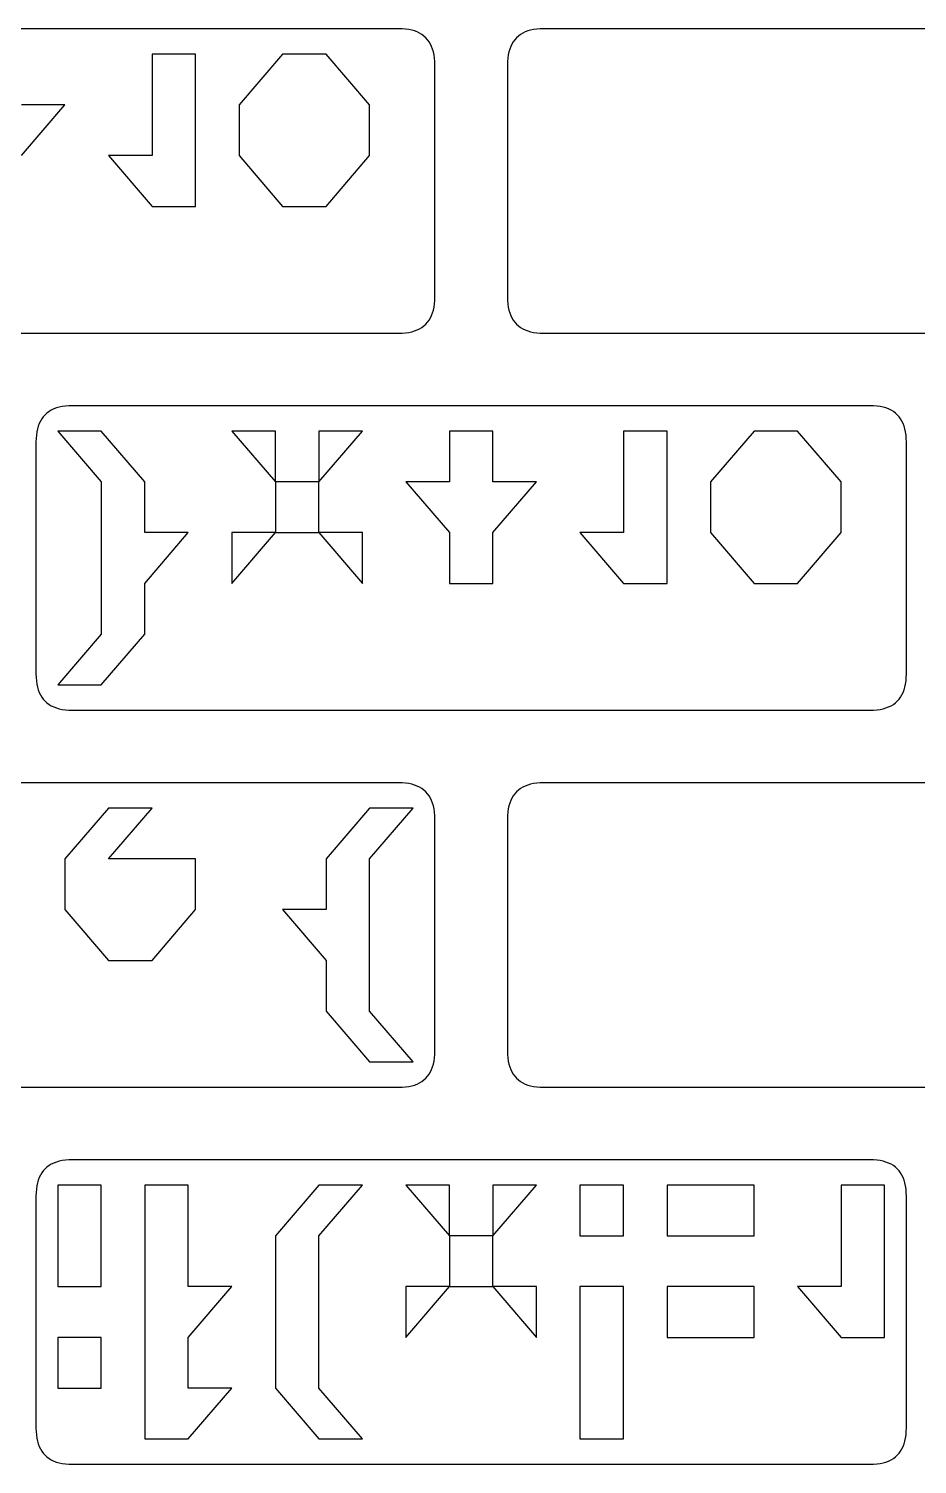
# Model space of a CAD drawing. Header units: metres. Extents: x 10 to 780, y 10 to 780.
# Drawn here: x 529 to 651.5, y 218 to 416 of the extents above; entities that cross this region are included whole.
import ezdxf

# ---------------------------------------------------------------- set-up
doc = ezdxf.new("R2010")
doc.units = ezdxf.units.M

msp = doc.modelspace()

# ---------------------------------------------------------------- linework, layer by layer
for p, q in [((580.00024, 416.0001), (470, 416)), ((580.00024, 416.0001), (470, 416)), ((580.48773, 415.98758), (580.00024, 416.0001)), ((580.48773, 415.98758), (580.00024, 416.0001)), ((580.9502, 415.95007), (580.48773, 415.98758)), ((580.9502, 415.95007), (580.48773, 415.98758)), ((581.3877, 415.88757), (580.9502, 415.95007)), ((581.3877, 415.88757), (580.9502, 415.95007)), ((581.8002, 415.80008), (581.3877, 415.88757)), ((581.8002, 415.80008), (581.3877, 415.88757)), ((598.6125, 415.88748), (598.2, 415.8)), ((599.05, 415.94998), (598.6125, 415.88748)), ((599.5125, 415.9875), (599.05, 415.94998)), ((600, 416), (599.5125, 415.9875)), ((710.0005, 416.0001), (600, 416)), ((582.1876, 415.68756), (581.8002, 415.80008)), ((582.1876, 415.68756), (581.8002, 415.80008)), ((582.5501, 415.55005), (582.1876, 415.68756)), ((582.5501, 415.55005), (582.1876, 415.68756)), ((582.8876, 415.38754), (582.5501, 415.55005)), ((582.8876, 415.38754), (582.5501, 415.55005)), ((583.2001, 415.20004), (582.8876, 415.38754)), ((583.2001, 415.20004), (582.8876, 415.38754)), ((583.48755, 414.98755), (583.2001, 415.20004)), ((583.48755, 414.98755), (583.2001, 415.20004)), ((583.75006, 414.75003), (583.48755, 414.98755)), ((583.75006, 414.75003), (583.48755, 414.98755)), ((583.98755, 414.48752), (583.75006, 414.75003)), ((583.98755, 414.48752), (583.75006, 414.75003)), ((584.2, 414.2), (583.98755, 414.48752)), ((584.2, 414.2), (583.98755, 414.48752)), ((584.3875, 413.8875), (584.2, 414.2)), ((584.3875, 413.8875), (584.2, 414.2)), ((584.55, 413.55002), (584.3875, 413.8875)), ((584.55, 413.55002), (584.3875, 413.8875)), ((595.6125, 413.88754), (595.45, 413.55005)), ((595.8, 414.20004), (595.6125, 413.88754)), ((596.0125, 414.48755), (595.8, 414.20004)), ((596.25, 414.75003), (596.0125, 414.48755)), ((596.5125, 414.98752), (596.25, 414.75003)), ((596.8, 415.2), (596.5125, 414.98752)), ((597.1125, 415.3875), (596.8, 415.2)), ((597.45, 415.55002), (597.1125, 415.3875)), ((597.8125, 415.6875), (597.45, 415.55002)), ((598.2, 415.8), (597.8125, 415.6875)), ((552, 412.5), (546, 412.5)), ((546, 412.5), (546, 398.5)), ((552, 391.5), (552, 412.5)), ((564, 412.5), (558, 405.5)), ((570, 412.5), (564, 412.5)), ((576, 405.5), (570, 412.5)), ((584.6875, 413.1875), (584.55, 413.55002)), ((584.6875, 413.1875), (584.55, 413.55002)), ((584.8, 412.8), (584.6875, 413.1875)), ((584.8, 412.8), (584.6875, 413.1875)), ((584.8875, 412.38748), (584.8, 412.8)), ((584.8875, 412.38748), (584.8, 412.8)), ((584.95, 411.94998), (584.8875, 412.38748)), ((584.95, 411.94998), (584.8875, 412.38748)), ((584.9875, 411.4875), (584.95, 411.94998)), ((584.9875, 411.4875), (584.95, 411.94998)), ((595.05, 411.95007), (595.0125, 411.48758)), ((595.1125, 412.38757), (595.05, 411.95007)), ((595.2, 412.80008), (595.1125, 412.38757)), ((595.3125, 413.18756), (595.2, 412.80008)), ((595.45, 413.55005), (595.3125, 413.18756)), ((585, 411), (584.9875, 411.4875)), ((585, 411), (584.9875, 411.4875)), ((585, 379.00015), (585, 411)), ((585, 379.00015), (585, 411)), ((595.0125, 411.48758), (595, 411.0001)), ((595, 411.0001), (595, 379)), ((528, 398.5), (534, 405.5)), ((534, 405.5), (528, 405.5)), ((558, 405.5), (558, 398.5)), ((576, 398.5), (576, 405.5)), ((546, 398.5), (540, 398.5)), ((540, 398.5), (546, 391.5)), ((558, 398.5), (564, 391.5)), ((570, 391.5), (576, 398.5)), ((546, 391.5), (552, 391.5)), ((564, 391.5), (570, 391.5)), ((584.95, 378.0501), (584.9875, 378.51263)), ((584.95, 378.0501), (584.9875, 378.51263)), ((584.9875, 378.51263), (585, 379.00015)), ((584.9875, 378.51263), (585, 379.00015)), ((595, 379), (595.0125, 378.5125)), ((595.0125, 378.5125), (595.05, 378.05002)), ((584.3875, 376.11258), (584.55, 376.45007)), ((584.3875, 376.11258), (584.55, 376.45007)), ((584.55, 376.45007), (584.6875, 376.8126)), ((584.55, 376.45007), (584.6875, 376.8126)), ((584.6875, 376.8126), (584.8, 377.2001)), ((584.6875, 376.8126), (584.8, 377.2001)), ((584.8, 377.2001), (584.8875, 377.6126)), ((584.8, 377.2001), (584.8875, 377.6126)), ((584.8875, 377.6126), (584.95, 378.0501)), ((584.8875, 377.6126), (584.95, 378.0501)), ((595.05, 378.05002), (595.1125, 377.61252)), ((595.1125, 377.61252), (595.2, 377.2)), ((595.2, 377.2), (595.3125, 376.8125)), ((595.3125, 376.8125), (595.45, 376.45)), ((595.45, 376.45), (595.61255, 376.11252)), ((581.8, 374.2), (582.1875, 374.31253)), ((581.8, 374.2), (582.1875, 374.31253)), ((582.1875, 374.31253), (582.55, 374.45004)), ((582.1875, 374.31253), (582.55, 374.45004)), ((582.55, 374.45004), (582.8875, 374.61255)), ((582.55, 374.45004), (582.8875, 374.61255)), ((582.8875, 374.61255), (583.2, 374.80005)), ((582.8875, 374.61255), (583.2, 374.80005)), ((583.2, 374.80005), (583.4875, 375.01254)), ((583.2, 374.80005), (583.4875, 375.01254)), ((583.4875, 375.01254), (583.75, 375.25006)), ((583.4875, 375.01254), (583.75, 375.25006)), ((583.75, 375.25006), (583.9875, 375.51257)), ((583.75, 375.25006), (583.9875, 375.51257)), ((583.9875, 375.51257), (584.2, 375.80008)), ((583.9875, 375.51257), (584.2, 375.80008)), ((584.2, 375.80008), (584.3875, 376.11258)), ((584.2, 375.80008), (584.3875, 376.11258)), ((595.61255, 376.11252), (595.80005, 375.80002)), ((595.80005, 375.80002), (596.0126, 375.5125)), ((596.0126, 375.5125), (596.25006, 375.25)), ((596.25006, 375.25), (596.5126, 375.0125)), ((596.5126, 375.0125), (596.8001, 374.80002)), ((596.8001, 374.80002), (597.1126, 374.61252)), ((597.1126, 374.61252), (597.45013, 374.45)), ((597.45013, 374.45), (597.8126, 374.3125)), ((597.8126, 374.3125), (598.20013, 374.2)), ((470.00015, 374), (580, 374)), ((470.00015, 374), (580, 374)), ((580, 374), (580.4875, 374.0125)), ((580, 374), (580.4875, 374.0125)), ((580.4875, 374.0125), (580.95, 374.05002)), ((580.4875, 374.0125), (580.95, 374.05002)), ((580.95, 374.05002), (581.3875, 374.11252)), ((580.95, 374.05002), (581.3875, 374.11252)), ((581.3875, 374.11252), (581.8, 374.2)), ((581.3875, 374.11252), (581.8, 374.2)), ((598.20013, 374.2), (598.6127, 374.11252)), ((598.6127, 374.11252), (599.0502, 374.05002)), ((599.0502, 374.05002), (599.5127, 374.0125)), ((599.5127, 374.0125), (600.0002, 374)), ((600.0002, 374), (710, 374)), ((531.0126, 362.4876), (530.80005, 362.20013)), ((531.0126, 362.4876), (530.80005, 362.20013)), ((531.25006, 362.7501), (531.0126, 362.4876)), ((531.25006, 362.7501), (531.0126, 362.4876)), ((531.5126, 362.98758), (531.25006, 362.7501)), ((531.5126, 362.98758), (531.25006, 362.7501)), ((531.80005, 363.20007), (531.5126, 362.98758)), ((531.80005, 363.20007), (531.5126, 362.98758)), ((532.11255, 363.38757), (531.80005, 363.20007)), ((532.11255, 363.38757), (531.80005, 363.20007)), ((532.4501, 363.55005), (532.11255, 363.38757)), ((532.4501, 363.55005), (532.11255, 363.38757)), ((532.81256, 363.68753), (532.4501, 363.55005)), ((532.81256, 363.68753), (532.4501, 363.55005)), ((533.2001, 363.80002), (532.81256, 363.68753)), ((533.2001, 363.80002), (532.81256, 363.68753)), ((533.61255, 363.8875), (533.2001, 363.80002)), ((533.61255, 363.8875), (533.2001, 363.80002)), ((534.05005, 363.95), (533.61255, 363.8875)), ((534.05005, 363.95), (533.61255, 363.8875)), ((534.5125, 363.98752), (534.05005, 363.95)), ((534.5125, 363.98752), (534.05005, 363.95)), ((535, 364), (534.5125, 363.98752)), ((535, 364), (534.5125, 363.98752)), ((645.00024, 364.00015), (535, 364)), ((645.00024, 364.00015), (535, 364)), ((645.48773, 363.98764), (645.00024, 364.00015)), ((645.48773, 363.98764), (645.00024, 364.00015)), ((645.9502, 363.95013), (645.48773, 363.98764)), ((645.9502, 363.95013), (645.48773, 363.98764)), ((646.3877, 363.88763), (645.9502, 363.95013)), ((646.3877, 363.88763), (645.9502, 363.95013)), ((646.8002, 363.8001), (646.3877, 363.88763)), ((646.8002, 363.8001), (646.3877, 363.88763)), ((647.1876, 363.6876), (646.8002, 363.8001)), ((647.1876, 363.6876), (646.8002, 363.8001)), ((647.5501, 363.55008), (647.1876, 363.6876)), ((647.5501, 363.55008), (647.1876, 363.6876)), ((647.8876, 363.38757), (647.5501, 363.55008)), ((647.8876, 363.38757), (647.5501, 363.55008)), ((648.2001, 363.20007), (647.8876, 363.38757)), ((648.2001, 363.20007), (647.8876, 363.38757)), ((648.48755, 362.98758), (648.2001, 363.20007)), ((648.48755, 362.98758), (648.2001, 363.20007)), ((648.75006, 362.75006), (648.48755, 362.98758)), ((648.75006, 362.75006), (648.48755, 362.98758)), ((648.98755, 362.48755), (648.75006, 362.75006)), ((648.98755, 362.48755), (648.75006, 362.75006)), ((649.2, 362.20004), (648.98755, 362.48755)), ((649.2, 362.20004), (648.98755, 362.48755)), ((530.11255, 360.3877), (530.05005, 359.95023)), ((530.11255, 360.3877), (530.05005, 359.95023)), ((530.2001, 360.80017), (530.11255, 360.3877)), ((530.2001, 360.80017), (530.11255, 360.3877)), ((530.31256, 361.18765), (530.2001, 360.80017)), ((530.31256, 361.18765), (530.2001, 360.80017)), ((530.4501, 361.55014), (530.31256, 361.18765)), ((530.4501, 361.55014), (530.31256, 361.18765)), ((530.61255, 361.88763), (530.4501, 361.55014)), ((530.61255, 361.88763), (530.4501, 361.55014)), ((530.80005, 362.20013), (530.61255, 361.88763)), ((530.80005, 362.20013), (530.61255, 361.88763)), ((539, 360.5), (533, 360.5)), ((533, 360.5), (539, 353.5)), ((545, 353.5), (539, 360.5)), ((563, 360.5), (557, 360.5)), ((557, 360.5), (563, 353.5)), ((563, 353.5), (563, 360.5)), ((569, 353.5), (575, 360.5)), ((575, 360.5), (569, 360.5)), ((569, 360.5), (569, 353.5)), ((593, 360.5), (587, 360.5)), ((587, 360.5), (587, 353.5)), ((593, 353.5), (593, 360.5)), ((617, 360.5), (611, 360.5)), ((611, 360.5), (611, 346.5)), ((617, 339.5), (617, 360.5)), ((629, 360.5), (623, 353.5)), ((635, 360.5), (629, 360.5)), ((641, 353.5), (635, 360.5)), ((649.3875, 361.88754), (649.2, 362.20004)), ((649.3875, 361.88754), (649.2, 362.20004)), ((649.55, 361.55005), (649.3875, 361.88754)), ((649.55, 361.55005), (649.3875, 361.88754)), ((649.6875, 361.18753), (649.55, 361.55005)), ((649.6875, 361.18753), (649.55, 361.55005)), ((649.8, 360.80002), (649.6875, 361.18753)), ((649.8, 360.80002), (649.6875, 361.18753)), ((649.8875, 360.3875), (649.8, 360.80002)), ((649.8875, 360.3875), (649.8, 360.80002)), ((649.95, 359.95), (649.8875, 360.3875)), ((649.95, 359.95), (649.8875, 360.3875)), ((530.00006, 359.00024), (530, 327)), ((530.00006, 359.00024), (530, 327)), ((530.0126, 359.48773), (530.00006, 359.00024)), ((530.0126, 359.48773), (530.00006, 359.00024)), ((530.05005, 359.95023), (530.0126, 359.48773)), ((530.05005, 359.95023), (530.0126, 359.48773)), ((649.9875, 359.48752), (649.95, 359.95)), ((649.9875, 359.48752), (649.95, 359.95)), ((650, 359), (649.9875, 359.48752)), ((650, 359), (649.9875, 359.48752)), ((650.00037, 327), (650, 359)), ((650.00037, 327), (650, 359)), ((539, 353.5), (539, 332.5)), ((545, 346.5), (545, 353.5)), ((569, 353.5), (563, 353.5)), ((563, 353.5), (563, 346.5)), ((569, 346.5), (569, 353.5)), ((587, 353.5), (581, 353.5)), ((581, 353.5), (587, 346.5)), ((593, 346.5), (599, 353.5)), ((599, 353.5), (593, 353.5)), ((623, 353.5), (623, 346.5)), ((641, 346.5), (641, 353.5)), ((545, 339.5), (551, 346.5)), ((551, 346.5), (545, 346.5)), ((557, 339.5), (563, 346.5)), ((563, 346.5), (557, 346.5)), ((557, 346.5), (557, 339.5)), ((563, 346.5), (569, 346.5)), ((569, 346.5), (575, 339.5)), ((575, 346.5), (569, 346.5)), ((575, 339.5), (575, 346.5)), ((587, 346.5), (587, 339.5)), ((593, 339.5), (593, 346.5)), ((611, 346.5), (605, 346.5)), ((605, 346.5), (611, 339.5)), ((623, 346.5), (629, 339.5)), ((635, 339.5), (641, 346.5)), ((545, 332.5), (545, 339.5)), ((587, 339.5), (593, 339.5)), ((611, 339.5), (617, 339.5)), ((629, 339.5), (635, 339.5)), ((539, 332.5), (533, 325.5)), ((539, 325.5), (545, 332.5)), ((530, 327), (530.0125, 326.5125)), ((530, 327), (530.0125, 326.5125)), ((649.98785, 326.5125), (650.00037, 327)), ((649.98785, 326.5125), (650.00037, 327)), ((530.0125, 326.5125), (530.05, 326.05002)), ((530.0125, 326.5125), (530.05, 326.05002)), ((530.05, 326.05002), (530.1125, 325.61252)), ((530.05, 326.05002), (530.1125, 325.61252)), ((530.1125, 325.61252), (530.2, 325.2)), ((530.1125, 325.61252), (530.2, 325.2)), ((530.2, 325.2), (530.3125, 324.8125)), ((530.2, 325.2), (530.3125, 324.8125)), ((530.3125, 324.8125), (530.45, 324.45)), ((530.3125, 324.8125), (530.45, 324.45)), ((533, 325.5), (539, 325.5)), ((649.55023, 324.45), (649.68774, 324.8125)), ((649.55023, 324.45), (649.68774, 324.8125)), ((649.68774, 324.8125), (649.8003, 325.2)), ((649.68774, 324.8125), (649.8003, 325.2)), ((649.8003, 325.2), (649.8878, 325.61252)), ((649.8003, 325.2), (649.8878, 325.61252)), ((649.8878, 325.61252), (649.9503, 326.05002)), ((649.8878, 325.61252), (649.9503, 326.05002)), ((649.9503, 326.05002), (649.98785, 326.5125)), ((649.9503, 326.05002), (649.98785, 326.5125)), ((530.45, 324.45), (530.6125, 324.11252)), ((530.45, 324.45), (530.6125, 324.11252)), ((530.6125, 324.11252), (530.8, 323.80002)), ((530.6125, 324.11252), (530.8, 323.80002)), ((530.8, 323.80002), (531.0125, 323.5125)), ((530.8, 323.80002), (531.0125, 323.5125)), ((531.0125, 323.5125), (531.25, 323.25003)), ((531.0125, 323.5125), (531.25, 323.25003)), ((531.25, 323.25003), (531.5125, 323.01254)), ((531.25, 323.25003), (531.5125, 323.01254)), ((531.5125, 323.01254), (531.80005, 322.80005)), ((531.5125, 323.01254), (531.80005, 322.80005)), ((531.80005, 322.80005), (532.11255, 322.61255)), ((531.80005, 322.80005), (532.11255, 322.61255)), ((647.8876, 322.61252), (648.2001, 322.80002)), ((647.8876, 322.61252), (648.2001, 322.80002)), ((648.2001, 322.80002), (648.4876, 323.0125)), ((648.2001, 322.80002), (648.4876, 323.0125)), ((648.4876, 323.0125), (648.7501, 323.25)), ((648.4876, 323.0125), (648.7501, 323.25)), ((648.7501, 323.25), (648.9877, 323.5125)), ((648.7501, 323.25), (648.9877, 323.5125)), ((648.9877, 323.5125), (649.2002, 323.80002)), ((648.9877, 323.5125), (649.2002, 323.80002)), ((649.2002, 323.80002), (649.3877, 324.11252)), ((649.2002, 323.80002), (649.3877, 324.11252)), ((649.3877, 324.11252), (649.55023, 324.45)), ((649.3877, 324.11252), (649.55023, 324.45)), ((532.11255, 322.61255), (532.4501, 322.45007)), ((532.11255, 322.61255), (532.4501, 322.45007)), ((532.4501, 322.45007), (532.81256, 322.3126)), ((532.4501, 322.45007), (532.81256, 322.3126)), ((532.81256, 322.3126), (533.2001, 322.2001)), ((532.81256, 322.3126), (533.2001, 322.2001)), ((533.2001, 322.2001), (533.6126, 322.11264)), ((533.2001, 322.2001), (533.6126, 322.11264)), ((533.6126, 322.11264), (534.0501, 322.05017)), ((533.6126, 322.11264), (534.0501, 322.05017)), ((534.0501, 322.05017), (534.51263, 322.0127)), ((534.0501, 322.05017), (534.51263, 322.0127)), ((534.51263, 322.0127), (535.0001, 322.0002)), ((534.51263, 322.0127), (535.0001, 322.0002)), ((535.0001, 322.0002), (645, 322)), ((535.0001, 322.0002), (645, 322)), ((645, 322), (645.4875, 322.0125)), ((645, 322), (645.4875, 322.0125)), ((645.4875, 322.0125), (645.95, 322.05002)), ((645.4875, 322.0125), (645.95, 322.05002)), ((645.95, 322.05002), (646.3875, 322.11252)), ((645.95, 322.05002), (646.3875, 322.11252)), ((646.3875, 322.11252), (646.80005, 322.2)), ((646.3875, 322.11252), (646.80005, 322.2)), ((646.80005, 322.2), (647.18756, 322.3125)), ((646.80005, 322.2), (647.18756, 322.3125)), ((647.18756, 322.3125), (647.55005, 322.45)), ((647.18756, 322.3125), (647.55005, 322.45)), ((647.55005, 322.45), (647.8876, 322.61252)), ((647.55005, 322.45), (647.8876, 322.61252)), ((580.00024, 312), (470, 312)), ((580.00024, 312), (470, 312)), ((580.48773, 311.9875), (580.00024, 312)), ((580.48773, 311.9875), (580.00024, 312)), ((580.9502, 311.94998), (580.48773, 311.9875)), ((580.9502, 311.94998), (580.48773, 311.9875)), ((581.3877, 311.88748), (580.9502, 311.94998)), ((581.3877, 311.88748), (580.9502, 311.94998)), ((581.8002, 311.8), (581.3877, 311.88748)), ((581.8002, 311.8), (581.3877, 311.88748)), ((582.1876, 311.6875), (581.8002, 311.8)), ((582.1876, 311.6875), (581.8002, 311.8)), ((582.5501, 311.55), (582.1876, 311.6875)), ((582.5501, 311.55), (582.1876, 311.6875)), ((582.8876, 311.38748), (582.5501, 311.55)), ((582.8876, 311.38748), (582.5501, 311.55)), ((583.2001, 311.19998), (582.8876, 311.38748)), ((583.2001, 311.19998), (582.8876, 311.38748)), ((583.48755, 310.9875), (583.2001, 311.19998)), ((583.48755, 310.9875), (583.2001, 311.19998)), ((583.75006, 310.75), (583.48755, 310.9875)), ((583.75006, 310.75), (583.48755, 310.9875)), ((596.5125, 310.98752), (596.25, 310.75003)), ((596.8, 311.2), (596.5125, 310.98752)), ((597.1125, 311.3875), (596.8, 311.2)), ((597.45, 311.55002), (597.1125, 311.3875)), ((597.8125, 311.6875), (597.45, 311.55002)), ((598.2, 311.8), (597.8125, 311.6875)), ((598.6125, 311.88748), (598.2, 311.8)), ((599.05, 311.94998), (598.6125, 311.88748)), ((599.5125, 311.9875), (599.05, 311.94998)), ((600, 312), (599.5125, 311.9875)), ((710.0005, 312), (600, 312)), ((583.98755, 310.4875), (583.75006, 310.75)), ((583.98755, 310.4875), (583.75006, 310.75)), ((584.2, 310.19998), (583.98755, 310.4875)), ((584.2, 310.19998), (583.98755, 310.4875)), ((584.3875, 309.88748), (584.2, 310.19998)), ((584.3875, 309.88748), (584.2, 310.19998)), ((584.55, 309.55), (584.3875, 309.88748)), ((584.55, 309.55), (584.3875, 309.88748)), ((584.6875, 309.1875), (584.55, 309.55)), ((584.6875, 309.1875), (584.55, 309.55)), ((584.8, 308.8), (584.6875, 309.1875)), ((584.8, 308.8), (584.6875, 309.1875)), ((595.3125, 309.18756), (595.2, 308.80008)), ((595.45, 309.55005), (595.3125, 309.18756)), ((595.6125, 309.88754), (595.45, 309.55005)), ((595.8, 310.20004), (595.6125, 309.88754)), ((596.0125, 310.48755), (595.8, 310.20004)), ((596.25, 310.75003), (596.0125, 310.48755)), ((540, 308.5), (534, 301.5)), ((540, 301.5), (546, 308.5)), ((546, 308.5), (540, 308.5)), ((576, 308.5), (570, 301.5)), ((576, 301.5), (582, 308.5)), ((582, 308.5), (576, 308.5)), ((584.8875, 308.38748), (584.8, 308.8)), ((584.8875, 308.38748), (584.8, 308.8)), ((584.95, 307.94998), (584.8875, 308.38748)), ((584.95, 307.94998), (584.8875, 308.38748)), ((584.9875, 307.4875), (584.95, 307.94998)), ((584.9875, 307.4875), (584.95, 307.94998)), ((585, 307), (584.9875, 307.4875)), ((585, 307), (584.9875, 307.4875)), ((585, 275.00006), (585, 307)), ((585, 275.00006), (585, 307)), ((595.0125, 307.48758), (595, 307.0001)), ((595, 307.0001), (595, 275)), ((595.05, 307.95007), (595.0125, 307.48758)), ((595.1125, 308.38757), (595.05, 307.95007)), ((595.2, 308.80008), (595.1125, 308.38757)), ((534, 301.5), (534, 294.5)), ((552, 301.5), (540, 301.5)), ((552, 294.5), (552, 301.5)), ((570, 301.5), (570, 294.5)), ((576, 280.5), (576, 301.5)), ((534, 294.5), (540, 287.5)), ((546, 287.5), (552, 294.5)), ((570, 294.5), (564, 294.5)), ((564, 294.5), (570, 287.5)), ((540, 287.5), (546, 287.5)), ((570, 287.5), (570, 280.5)), ((570, 280.5), (576, 273.5)), ((582, 273.5), (576, 280.5)), ((576, 273.5), (582, 273.5)), ((584.8, 273.20004), (584.8875, 273.61255)), ((584.8, 273.20004), (584.8875, 273.61255)), ((584.8875, 273.61255), (584.95, 274.05005)), ((584.8875, 273.61255), (584.95, 274.05005)), ((584.95, 274.05005), (584.9875, 274.51254)), ((584.95, 274.05005), (584.9875, 274.51254)), ((584.9875, 274.51254), (585, 275.00006)), ((584.9875, 274.51254), (585, 275.00006)), ((595, 275), (595.0125, 274.5125)), ((595.0125, 274.5125), (595.05, 274.05002)), ((595.05, 274.05002), (595.1125, 273.61252)), ((595.1125, 273.61252), (595.2, 273.2)), ((583.75, 271.25), (583.9875, 271.5125)), ((583.75, 271.25), (583.9875, 271.5125)), ((583.9875, 271.5125), (584.2, 271.80002)), ((583.9875, 271.5125), (584.2, 271.80002)), ((584.2, 271.80002), (584.3875, 272.11252)), ((584.2, 271.80002), (584.3875, 272.11252)), ((584.3875, 272.11252), (584.55, 272.45)), ((584.3875, 272.11252), (584.55, 272.45)), ((584.55, 272.45), (584.6875, 272.81253)), ((584.55, 272.45), (584.6875, 272.81253)), ((584.6875, 272.81253), (584.8, 273.20004)), ((584.6875, 272.81253), (584.8, 273.20004)), ((595.2, 273.2), (595.3125, 272.8125)), ((595.3125, 272.8125), (595.45, 272.45)), ((595.45, 272.45), (595.61255, 272.11252)), ((595.61255, 272.11252), (595.80005, 271.80002)), ((595.80005, 271.80002), (596.0126, 271.5125)), ((596.0126, 271.5125), (596.25006, 271.25003)), ((470.00015, 270.0001), (580, 270)), ((470.00015, 270.0001), (580, 270)), ((580, 270), (580.4875, 270.0125)), ((580, 270), (580.4875, 270.0125)), ((580.4875, 270.0125), (580.95, 270.05002)), ((580.4875, 270.0125), (580.95, 270.05002)), ((580.95, 270.05002), (581.3875, 270.11252)), ((580.95, 270.05002), (581.3875, 270.11252)), ((581.3875, 270.11252), (581.8, 270.2)), ((581.3875, 270.11252), (581.8, 270.2)), ((581.8, 270.2), (582.1875, 270.3125)), ((581.8, 270.2), (582.1875, 270.3125)), ((582.1875, 270.3125), (582.55, 270.45)), ((582.1875, 270.3125), (582.55, 270.45)), ((582.55, 270.45), (582.8875, 270.61252)), ((582.55, 270.45), (582.8875, 270.61252)), ((582.8875, 270.61252), (583.2, 270.80002)), ((582.8875, 270.61252), (583.2, 270.80002)), ((583.2, 270.80002), (583.4875, 271.0125)), ((583.2, 270.80002), (583.4875, 271.0125)), ((583.4875, 271.0125), (583.75, 271.25)), ((583.4875, 271.0125), (583.75, 271.25)), ((596.25006, 271.25003), (596.5126, 271.01254)), ((596.5126, 271.01254), (596.8001, 270.80005)), ((596.8001, 270.80005), (597.1126, 270.61255)), ((597.1126, 270.61255), (597.45013, 270.45004)), ((597.45013, 270.45004), (597.8126, 270.31256)), ((597.8126, 270.31256), (598.20013, 270.20007)), ((598.20013, 270.20007), (598.6127, 270.11258)), ((598.6127, 270.11258), (599.0502, 270.05008)), ((599.0502, 270.05008), (599.5127, 270.01257)), ((599.5127, 270.01257), (600.0002, 270.0001)), ((600.0002, 270.0001), (710, 270)), ((532.11255, 259.38748), (531.80005, 259.19998)), ((532.11255, 259.38748), (531.80005, 259.19998)), ((532.4501, 259.55), (532.11255, 259.38748)), ((532.4501, 259.55), (532.11255, 259.38748)), ((532.81256, 259.6875), (532.4501, 259.55)), ((532.81256, 259.6875), (532.4501, 259.55)), ((533.2001, 259.8), (532.81256, 259.6875)), ((533.2001, 259.8), (532.81256, 259.6875)), ((533.61255, 259.88748), (533.2001, 259.8)), ((533.61255, 259.88748), (533.2001, 259.8)), ((534.05005, 259.94998), (533.61255, 259.88748)), ((534.05005, 259.94998), (533.61255, 259.88748)), ((534.5125, 259.9875), (534.05005, 259.94998)), ((534.5125, 259.9875), (534.05005, 259.94998)), ((535, 260), (534.5125, 259.9875)), ((535, 260), (534.5125, 259.9875)), ((645.00024, 260.00012), (535, 260)), ((645.00024, 260.00012), (535, 260)), ((645.48773, 259.9876), (645.00024, 260.00012)), ((645.48773, 259.9876), (645.00024, 260.00012)), ((645.9502, 259.9501), (645.48773, 259.9876)), ((645.9502, 259.9501), (645.48773, 259.9876)), ((646.3877, 259.8876), (645.9502, 259.9501)), ((646.3877, 259.8876), (645.9502, 259.9501)), ((646.8002, 259.80008), (646.3877, 259.8876)), ((646.8002, 259.80008), (646.3877, 259.8876)), ((647.1876, 259.68756), (646.8002, 259.80008)), ((647.1876, 259.68756), (646.8002, 259.80008)), ((647.5501, 259.55005), (647.1876, 259.68756)), ((647.5501, 259.55005), (647.1876, 259.68756)), ((647.8876, 259.38754), (647.5501, 259.55005)), ((647.8876, 259.38754), (647.5501, 259.55005)), ((648.2001, 259.20004), (647.8876, 259.38754)), ((648.2001, 259.20004), (647.8876, 259.38754)), ((530.4501, 257.55002), (530.31256, 257.18753)), ((530.4501, 257.55002), (530.31256, 257.18753)), ((530.61255, 257.8875), (530.4501, 257.55002)), ((530.61255, 257.8875), (530.4501, 257.55002)), ((530.80005, 258.2), (530.61255, 257.8875)), ((530.80005, 258.2), (530.61255, 257.8875)), ((531.0126, 258.48752), (530.80005, 258.2)), ((531.0126, 258.48752), (530.80005, 258.2)), ((531.25006, 258.75), (531.0126, 258.48752)), ((531.25006, 258.75), (531.0126, 258.48752)), ((531.5126, 258.9875), (531.25006, 258.75)), ((531.5126, 258.9875), (531.25006, 258.75)), ((531.80005, 259.19998), (531.5126, 258.9875)), ((531.80005, 259.19998), (531.5126, 258.9875)), ((648.48755, 258.98755), (648.2001, 259.20004)), ((648.48755, 258.98755), (648.2001, 259.20004)), ((648.75006, 258.75003), (648.48755, 258.98755)), ((648.75006, 258.75003), (648.48755, 258.98755)), ((648.98755, 258.48752), (648.75006, 258.75003)), ((648.98755, 258.48752), (648.75006, 258.75003)), ((649.2, 258.2), (648.98755, 258.48752)), ((649.2, 258.2), (648.98755, 258.48752)), ((649.3875, 257.8875), (649.2, 258.2)), ((649.3875, 257.8875), (649.2, 258.2)), ((649.55, 257.55002), (649.3875, 257.8875)), ((649.55, 257.55002), (649.3875, 257.8875)), ((649.6875, 257.18753), (649.55, 257.55002)), ((649.6875, 257.18753), (649.55, 257.55002)), ((530.0126, 255.48755), (530.00006, 255.00005)), ((530.0126, 255.48755), (530.00006, 255.00005)), ((530.05005, 255.95004), (530.0126, 255.48755)), ((530.05005, 255.95004), (530.0126, 255.48755)), ((530.11255, 256.38754), (530.05005, 255.95004)), ((530.11255, 256.38754), (530.05005, 255.95004)), ((530.2001, 256.80005), (530.11255, 256.38754)), ((530.2001, 256.80005), (530.11255, 256.38754)), ((530.31256, 257.18753), (530.2001, 256.80005)), ((530.31256, 257.18753), (530.2001, 256.80005)), ((539, 256.5), (533, 256.5)), ((533, 256.5), (533, 242.5)), ((539, 242.5), (539, 256.5)), ((551, 256.5), (545, 256.5)), ((545, 256.5), (545, 221.5)), ((551, 242.5), (551, 256.5)), ((569, 256.5), (563, 249.5)), ((569, 249.5), (575, 256.5)), ((575, 256.5), (569, 256.5)), ((587, 256.5), (581, 256.5)), ((581, 256.5), (587, 249.5)), ((587, 249.5), (587, 256.5)), ((593, 249.5), (599, 256.5)), ((599, 256.5), (593, 256.5)), ((593, 256.5), (593, 249.5)), ((611, 256.5), (605, 256.5)), ((605, 256.5), (605, 249.5)), ((611, 249.5), (611, 256.5)), ((629, 256.5), (617, 256.5)), ((617, 256.5), (617, 249.5)), ((629, 249.5), (629, 256.5)), ((647, 256.5), (641, 256.5)), ((641, 256.5), (641, 242.5)), ((647, 235.5), (647, 256.5)), ((649.8, 256.80002), (649.6875, 257.18753)), ((649.8, 256.80002), (649.6875, 257.18753)), ((649.8875, 256.3875), (649.8, 256.80002)), ((649.8875, 256.3875), (649.8, 256.80002)), ((649.95, 255.95), (649.8875, 256.3875)), ((649.95, 255.95), (649.8875, 256.3875)), ((649.9875, 255.4875), (649.95, 255.95)), ((649.9875, 255.4875), (649.95, 255.95)), ((650, 255), (649.9875, 255.4875)), ((650, 255), (649.9875, 255.4875)), ((530.00006, 255.00005), (530, 223)), ((530.00006, 255.00005), (530, 223)), ((650.00037, 223.00006), (650, 255)), ((650.00037, 223.00006), (650, 255)), ((563, 249.5), (563, 228.5)), ((569, 228.5), (569, 249.5)), ((593, 249.5), (587, 249.5)), ((587, 249.5), (587, 242.5)), ((593, 242.5), (593, 249.5)), ((605, 249.5), (611, 249.5)), ((617, 249.5), (629, 249.5)), ((533, 242.5), (539, 242.5)), ((551, 235.5), (557, 242.5)), ((557, 242.5), (551, 242.5)), ((581, 235.5), (587, 242.5)), ((587, 242.5), (581, 242.5)), ((581, 242.5), (581, 235.5)), ((587, 242.5), (593, 242.5)), ((593, 242.5), (599, 235.5)), ((599, 242.5), (593, 242.5)), ((599, 235.5), (599, 242.5)), ((611, 242.5), (605, 242.5)), ((605, 242.5), (605, 221.5)), ((611, 221.5), (611, 242.5)), ((629, 242.5), (617, 242.5)), ((617, 242.5), (617, 235.5)), ((629, 235.5), (629, 242.5)), ((641, 242.5), (635, 242.5)), ((635, 242.5), (641, 235.5)), ((539, 235.5), (533, 235.5)), ((533, 235.5), (533, 228.5)), ((539, 228.5), (539, 235.5)), ((551, 228.5), (551, 235.5)), ((617, 235.5), (629, 235.5)), ((641, 235.5), (647, 235.5)), ((533, 228.5), (539, 228.5)), ((551, 221.5), (557, 228.5)), ((557, 228.5), (551, 228.5)), ((563, 228.5), (569, 221.5)), ((575, 221.5), (569, 228.5)), ((530, 223), (530.0125, 222.5125)), ((530, 223), (530.0125, 222.5125)), ((530.0125, 222.5125), (530.05, 222.05)), ((530.0125, 222.5125), (530.05, 222.05)), ((530.05, 222.05), (530.1125, 221.6125)), ((530.05, 222.05), (530.1125, 221.6125)), ((649.8878, 221.61255), (649.9503, 222.05005)), ((649.8878, 221.61255), (649.9503, 222.05005)), ((649.9503, 222.05005), (649.98785, 222.51256)), ((649.9503, 222.05005), (649.98785, 222.51256)), ((649.98785, 222.51256), (650.00037, 223.00006)), ((649.98785, 222.51256), (650.00037, 223.00006)), ((530.1125, 221.6125), (530.2, 221.2)), ((530.1125, 221.6125), (530.2, 221.2)), ((530.2, 221.2), (530.3125, 220.8125)), ((530.2, 221.2), (530.3125, 220.8125)), ((530.3125, 220.8125), (530.45, 220.45)), ((530.3125, 220.8125), (530.45, 220.45)), ((530.45, 220.45), (530.6125, 220.1125)), ((530.45, 220.45), (530.6125, 220.1125)), ((530.6125, 220.1125), (530.8, 219.8)), ((530.6125, 220.1125), (530.8, 219.8)), ((530.8, 219.8), (531.0125, 219.51251)), ((530.8, 219.8), (531.0125, 219.51251)), ((545, 221.5), (551, 221.5)), ((569, 221.5), (575, 221.5)), ((605, 221.5), (611, 221.5)), ((648.9877, 219.51253), (649.2002, 219.80003)), ((648.9877, 219.51253), (649.2002, 219.80003)), ((649.2002, 219.80003), (649.3877, 220.11253)), ((649.2002, 219.80003), (649.3877, 220.11253)), ((649.3877, 220.11253), (649.55023, 220.45004)), ((649.3877, 220.11253), (649.55023, 220.45004)), ((649.55023, 220.45004), (649.68774, 220.81255)), ((649.55023, 220.45004), (649.68774, 220.81255)), ((649.68774, 220.81255), (649.8003, 221.20004)), ((649.68774, 220.81255), (649.8003, 221.20004)), ((649.8003, 221.20004), (649.8878, 221.61255)), ((649.8003, 221.20004), (649.8878, 221.61255)), ((531.0125, 219.51251), (531.25, 219.25002)), ((531.0125, 219.51251), (531.25, 219.25002)), ((531.25, 219.25002), (531.5125, 219.01251)), ((531.25, 219.25002), (531.5125, 219.01251)), ((531.5125, 219.01251), (531.80005, 218.80002)), ((531.5125, 219.01251), (531.80005, 218.80002)), ((531.80005, 218.80002), (532.11255, 218.61252)), ((531.80005, 218.80002), (532.11255, 218.61252)), ((532.11255, 218.61252), (532.4501, 218.45003)), ((532.11255, 218.61252), (532.4501, 218.45003)), ((532.4501, 218.45003), (532.81256, 218.31253)), ((532.4501, 218.45003), (532.81256, 218.31253)), ((532.81256, 218.31253), (533.2001, 218.20003)), ((532.81256, 218.31253), (533.2001, 218.20003)), ((533.2001, 218.20003), (533.6126, 218.11253)), ((533.2001, 218.20003), (533.6126, 218.11253)), ((533.6126, 218.11253), (534.0501, 218.05003)), ((533.6126, 218.11253), (534.0501, 218.05003)), ((534.0501, 218.05003), (534.51263, 218.01254)), ((534.0501, 218.05003), (534.51263, 218.01254)), ((534.51263, 218.01254), (535.0001, 218.00005)), ((534.51263, 218.01254), (535.0001, 218.00005)), ((535.0001, 218.00005), (645, 218)), ((535.0001, 218.00005), (645, 218)), ((645, 218), (645.4875, 218.0125)), ((645, 218), (645.4875, 218.0125)), ((645.4875, 218.0125), (645.95, 218.05)), ((645.4875, 218.0125), (645.95, 218.05)), ((645.95, 218.05), (646.3875, 218.1125)), ((645.95, 218.05), (646.3875, 218.1125)), ((646.3875, 218.1125), (646.80005, 218.20001)), ((646.3875, 218.1125), (646.80005, 218.20001)), ((646.80005, 218.20001), (647.18756, 218.31252)), ((646.80005, 218.20001), (647.18756, 218.31252)), ((647.18756, 218.31252), (647.55005, 218.45001)), ((647.18756, 218.31252), (647.55005, 218.45001)), ((647.55005, 218.45001), (647.8876, 218.61252)), ((647.55005, 218.45001), (647.8876, 218.61252)), ((647.8876, 218.61252), (648.2001, 218.80002)), ((647.8876, 218.61252), (648.2001, 218.80002)), ((648.2001, 218.80002), (648.4876, 219.01253)), ((648.2001, 218.80002), (648.4876, 219.01253)), ((648.4876, 219.01253), (648.7501, 219.25003)), ((648.4876, 219.01253), (648.7501, 219.25003)), ((648.7501, 219.25003), (648.9877, 219.51253)), ((648.7501, 219.25003), (648.9877, 219.51253))]:
    msp.add_line(p, q)

doc.saveas('drawing.dxf')
